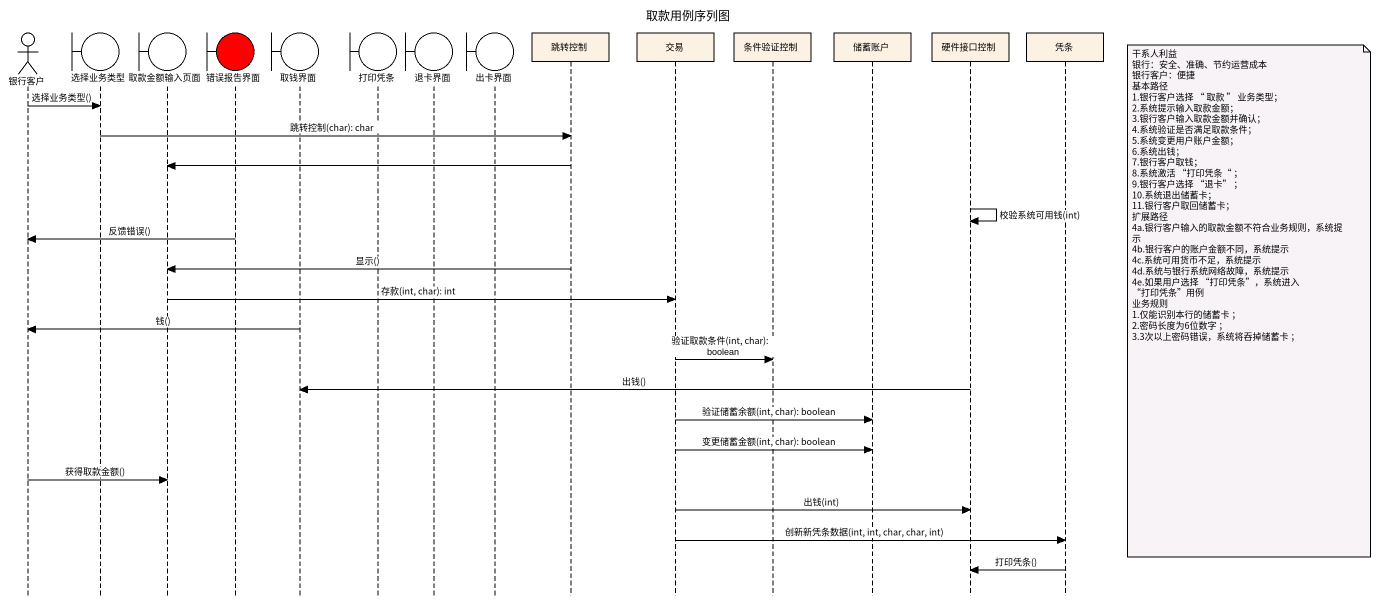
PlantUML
@startuml
title 取款用例序列图
hide footbox
actor 银行客户
boundary 选择业务类型
boundary 取款金额输入页面
boundary 错误报告界面 #FF0000
boundary 取钱界面
boundary 打印凭条
boundary 退卡界面
boundary 出卡界面
participant 跳转控制
participant 交易
participant 条件验证控制
participant 储蓄账户
participant 硬件接口控制
participant 凭条

银行客户 -> 选择业务类型 : 选择业务类型()
选择业务类型 -> 跳转控制 : 跳转控制(char): char
跳转控制 -> 取款金额输入页面
硬件接口控制 -> 硬件接口控制 : 校验系统可用钱(int)
错误报告界面 -> 银行客户 : 反馈错误()
跳转控制 -> 取款金额输入页面 : 显示()
取款金额输入页面 -> 交易 : 存款(int, char): int
note right of 凭条
  干系人利益
  银行：安全、准确、节约运营成本
  银行客户：便捷
  基本路径
  1.银行客户选择 “ 取款 ” 业务类型；
  2.系统提示输入取款金额；
  3.银行客户输入取款金额并确认；
  4.系统验证是否满足取款条件；
  5.系统变更用户账户金额；
  6.系统出钱；
  7.银行客户取钱；
  8.系统激活 “打印凭条“ ；
  9.银行客户选择 “退卡” ；
  10.系统退出储蓄卡；
  11.银行客户取回储蓄卡；
  扩展路径
  4a.银行客户输入的取款金额不符合业务规则，系统提示
  4b.银行客户的账户金额不同，系统提示
  4c.系统可用货币不足，系统提示
  4d.系统与银行系统网络故障，系统提示
  4e.如果用户选择 “打印凭条”，系统进入 “打印凭条”用例
  业务规则
  1.仅能识别本行的储蓄卡 ；
  2.密码长度为6位数字 ；
  3.3次以上密码错误，系统将吞掉储蓄卡 ；
end note
取钱界面 -> 银行客户 : 钱()
交易 -> 条件验证控制 : 验证取款条件(int, char): boolean
硬件接口控制 -> 取钱界面 : 出钱()
交易 -> 储蓄账户 : 验证储蓄余额(int, char): boolean
交易 -> 储蓄账户 : 变更储蓄金额(int, char): boolean
银行客户 -> 取款金额输入页面 : 获得取款金额()
交易 -> 硬件接口控制 : 出钱(int)
交易 -> 凭条 : 创新新凭条数据(int, int, char, char, int)
凭条 -> 硬件接口控制 : 打印凭条()
@enduml
